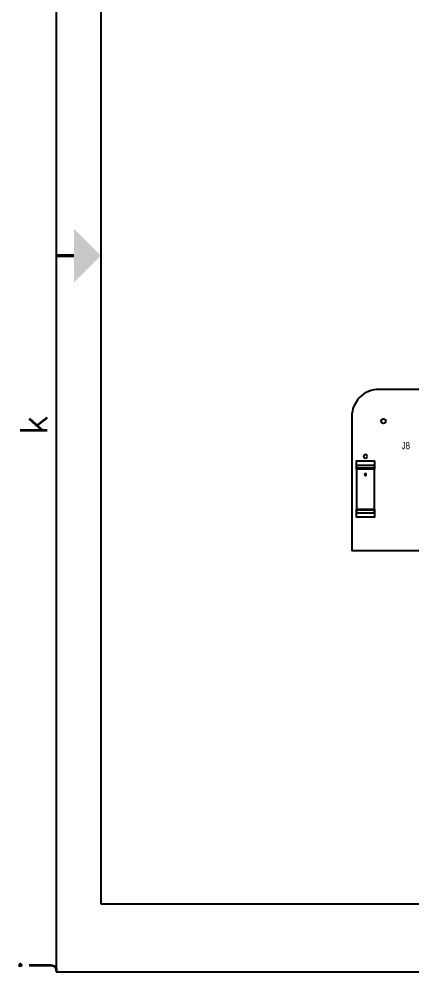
# Model space of a CAD drawing. Header units: inches. Extents: x -0.2 to 10.5, y 0 to 8.
# Drawn here: x -0.21 to 1.99, y 0 to 5.32 of the extents above; entities that cross this region are included whole.
import ezdxf
from ezdxf.enums import TextEntityAlignment as Align

# ---------------------------------------------------------------- set-up
doc = ezdxf.new("R2010")
doc.units = ezdxf.units.IN
doc.header["$LTSCALE"] = 0.75
doc.header["$MEASUREMENT"] = 0
for name, color, linetype in [('BOARD_OUTLINE', 254, 'Continuous'), ('PARTS_TOP', 111, 'Continuous'), ('PINS_TOP', 1, 'Continuous'), ('SILK_TOP', 85, 'Continuous'), ('Title Block', 7, 'Continuous'), ('Viewport', 7, 'Continuous')]:
    doc.layers.add(name, color=color, linetype=linetype)
doc.styles.add('Roman', font='romans')
doc.styles.add('WD', font='romans.shx')

# ---------------------------------------------------------------- blocks, each defined once
blk = doc.blocks.new('ANSI_border_A(L)')
at = {"layer": 'Title Block'}
for p, q in [((0, 8), (0, 0)), ((0.25, 7.62), (0.25, 0.38)), ((0.25, 0.38), (10.25, 0.38)), ((0, 0), (10.5, 0))]:
    blk.add_line(p, q, dxfattribs=at)
at = {"layer": 'Title Block', "const_width": 0.02}
blk.add_lwpolyline([(0, 4), (0.1, 4)], dxfattribs=at)
at = {"layer": 'Title Block'}
blk.add_solid([(0.1, 3.85), (0.1, 4.15), (0.25, 4)], dxfattribs=at)
blk = doc.blocks.new('ANSI_tblock_desc_A(L)')
at = {"color": 0, "style": 'Roman', "flags": 8}
for tag, p in [('FNAME', (-10.3, 5.12)), ('REVDATE', (-10.3, 2.62)), ('USER', (-10.3, -0.38))]:
    blk.add_attdef(tag, p, '', height=0.15, rotation=90, dxfattribs=at)
at = {"style": 'WD'}
for tag, p in [('PROJDESC', (-2.125, 1.5)), ('TITLE1', (-2.125, 1.095)), ('TITLE2', (-2.125, 0.785))]:
    blk.add_attdef(tag, text='', height=0.08, dxfattribs=at).set_placement(p, align=Align.CENTER)
for tag, p in [('SIZE', (-4.1624, 0.3198)), ('FSCM_NO', (-3.4004, 0.3365)), ('DWG_NO', (-1.6588, 0.3365)), ('REV', (-0.2648, 0.3031)), ('SCALE', (-3.6344, 0.0688)), ('SHEET', (-0.8829, 0.0925))]:
    blk.add_attdef(tag, p, '', height=0.065, dxfattribs=at)
at = {"style": 'WD', "flags": 1}
blk.add_attdef('WD_TB', (-5.5702, 0.1772), '', height=0.086, dxfattribs=at)

msp = doc.modelspace()

# ---------------------------------------------------------------- linework, layer by layer
msp.add_line((5.9566, 2.3519), (1.6531, 2.3519))
at = {"layer": 'BOARD_OUTLINE'}
msp.add_lwpolyline([(3.1546, 3.2532), (1.805, 3.2532, 0.414214), (1.6531, 3.1013), (1.6531, 2.3519)], format="xyb", dxfattribs=at)
at = {"layer": 'PARTS_TOP'}
for points in [[(1.7797, 2.8279), (1.6784, 2.8279), (1.6784, 2.5646), (1.7797, 2.5646), (1.7797, 2.8279)], [(1.7797, 2.8127), (1.6784, 2.8127)], [(1.6784, 2.5798), (1.7797, 2.5798)]]:
    msp.add_lwpolyline(points, dxfattribs=at)
msp.add_lwpolyline([(1.7341, 2.7772, 1), (1.724, 2.7772, 1), (1.7341, 2.7772)], format="xyb", dxfattribs=at)
at = {"layer": 'PINS_TOP'}
for points in [[(1.7797, 2.8532), (1.7797, 2.8076), (1.6784, 2.8076), (1.6784, 2.8532)], [(1.7797, 2.5848), (1.7797, 2.5393), (1.6784, 2.5393), (1.6784, 2.5848)]]:
    msp.add_lwpolyline(points, close=True, dxfattribs=at)
msp.add_circle((1.8303, 3.0759), 0.0127, dxfattribs=at)
at = {"layer": 'SILK_TOP'}
msp.add_lwpolyline([(1.7392, 2.8785, 1), (1.7189, 2.8785, 1)], format="xyb", close=True, dxfattribs=at)

# ---------------------------------------------------------------- block references
ref = msp.add_blockref('ANSI_tblock_desc_A(L)', (10.25, 0.38))
ref.add_attrib('REVDATE', 'k', (-0.05, 3), dxfattribs={"color": 0, "height": 0.15, "rotation": 90, "style": 'Roman', "flags": 8})
ref.add_attrib('USER', 'j', (-0.05, 0), dxfattribs={"color": 0, "height": 0.15, "rotation": 90, "style": 'Roman', "flags": 8})
at = {"layer": 'Viewport'}
msp.add_blockref('ANSI_border_A(L)', (0, 0), dxfattribs=at)

# ---------------------------------------------------------------- texts
at = {"layer": 'SILK_TOP', "width": 0.8125}
msp.add_text('J8', height=0.0405, dxfattribs=at).set_placement((1.9316, 2.919))

doc.saveas('drawing.dxf')
